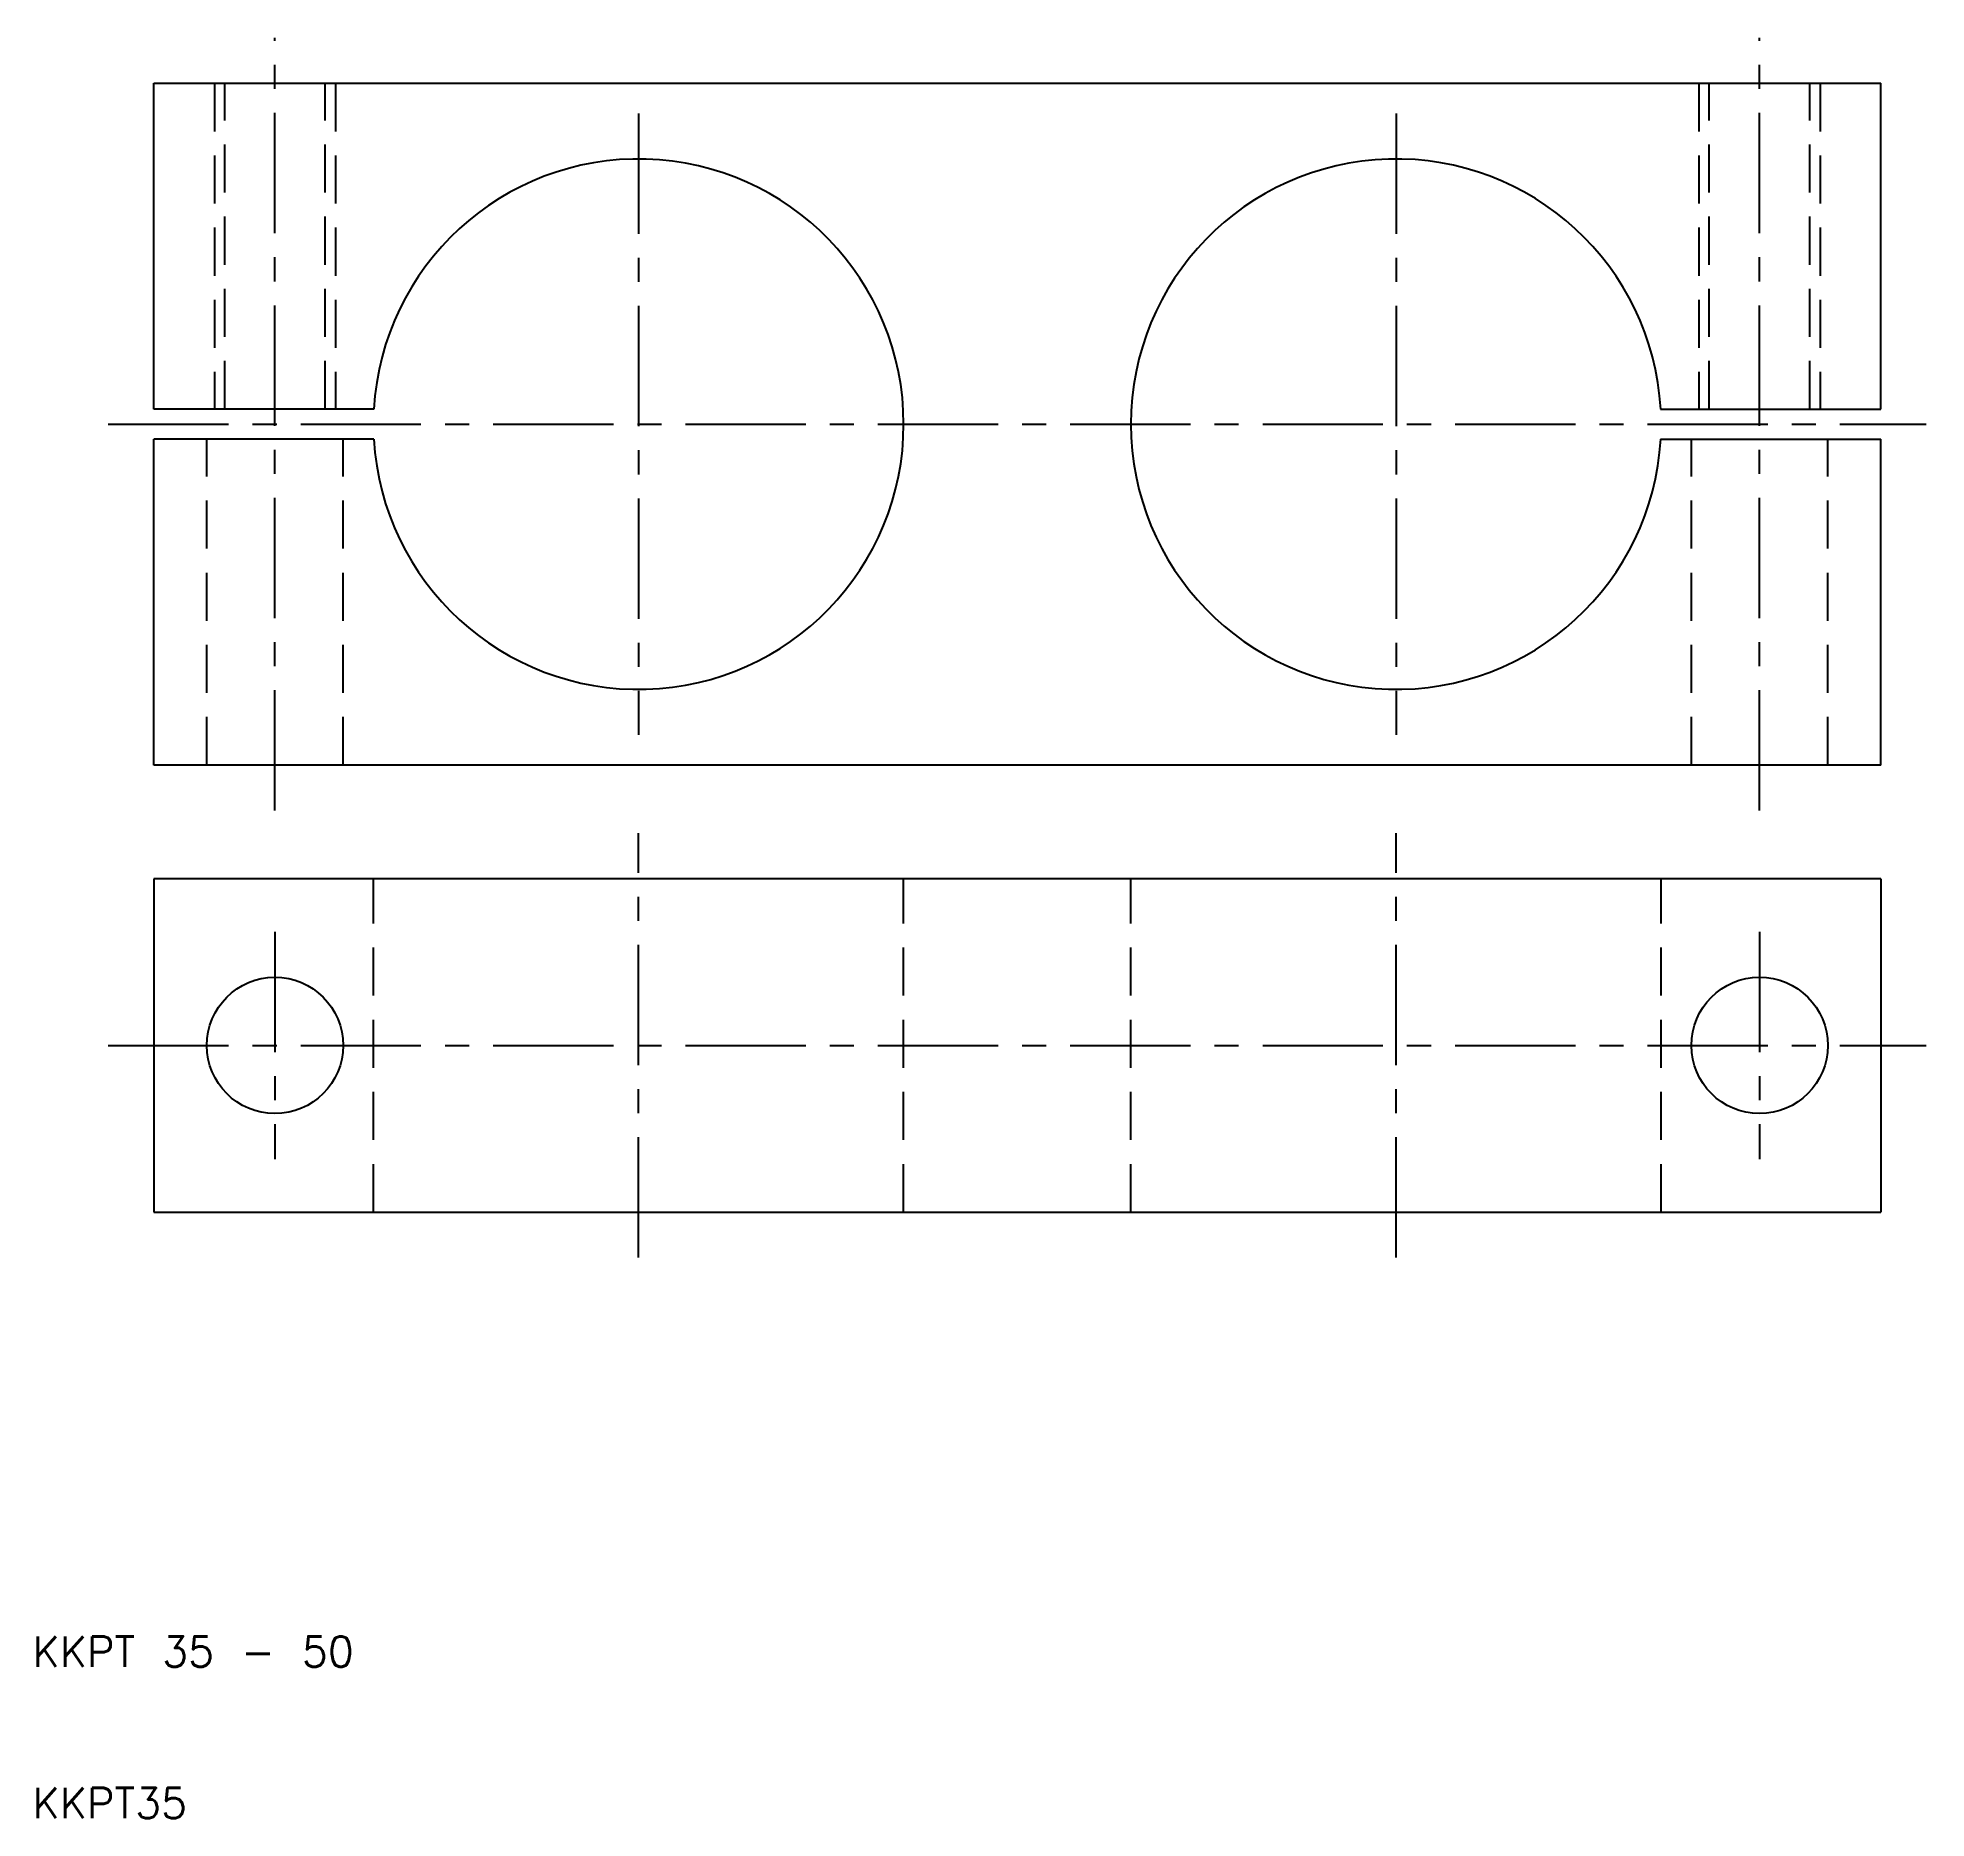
# Model space of a CAD drawing. Extents: x 10 to 135, y 10 to 128.
import ezdxf

# ---------------------------------------------------------------- set-up
doc = ezdxf.new("R2010")
doc.units = 0
doc.header["$LTSCALE"] = 0.25
doc.linetypes.add('CENTER', pattern=[50.8, 31.75, -6.35, 6.35, -6.35])
doc.linetypes.add('DASHED', pattern=[19.05, 12.7, -6.35])
doc.layers.get('0').update_dxf_attribs({"linetype": 'CONTINUOUS'})
doc.layers.add('CENTER', color=1, linetype='CENTER')
doc.styles.get("Standard").update_dxf_attribs({"font": 'txt.shx', "bigfont": 'extfont.shx'})

msp = doc.modelspace()

# ---------------------------------------------------------------- linework, layer by layer
for p, q in [((18, 124.5), (132, 124.5)), ((18, 103), (18, 124.5)), ((132, 103), (132, 124.5)), ((32.53, 103), (18, 103)), ((117.47, 103), (132, 103)), ((32.53, 101), (18, 101)), ((18, 79.5), (18, 101)), ((117.47, 101), (132, 101)), ((132, 79.5), (132, 101)), ((132, 79.5), (18, 79.5)), ((132, 72), (18, 72)), ((18, 72), (18, 50)), ((132, 72), (132, 50)), ((18, 50), (132, 50))]:
    msp.add_line(p, q)
at = {"color": 3, "linetype": 'DASHED'}
for p, q in [((22, 124.5), (22, 103)), ((22.68, 103), (22.68, 124.5)), ((29.32, 103), (29.32, 124.5)), ((30, 124.5), (30, 103)), ((120, 124.5), (120, 103)), ((120.68, 103), (120.68, 124.5)), ((127.32, 103), (127.32, 124.5)), ((128, 124.5), (128, 103)), ((21.5, 79.5), (21.5, 101)), ((30.5, 79.5), (30.5, 101)), ((119.5, 79.5), (119.5, 101)), ((128.5, 79.5), (128.5, 101)), ((32.5, 50), (32.5, 72)), ((67.5, 50), (67.5, 72)), ((82.5, 50), (82.5, 72)), ((117.5, 50), (117.5, 72))]:
    msp.add_line(p, q, dxfattribs=at)
for centre in [(26, 61), (124, 61)]:
    msp.add_circle(centre, 4.5)
for centre, start, end in [((50, 102), 183.2758, 176.7242), ((100, 102), 3.2758, 356.7242)]:
    msp.add_arc(centre, 17.5, start, end)
at = {"layer": 'CENTER', "color": 1, "linetype": 'CENTER'}
for p, q in [((26, 76.5), (26, 127.5)), ((124, 76.5), (124, 127.5)), ((50, 122.5), (50, 81.5)), ((100, 122.5), (100, 81.5)), ((15, 102), (135, 102)), ((50, 47), (50, 75)), ((100, 47), (100, 75)), ((26, 68.5), (26, 53.5)), ((124, 68.5), (124, 53.5)), ((15, 61), (135, 61))]:
    msp.add_line(p, q, dxfattribs=at)

# ---------------------------------------------------------------- texts
for s, p in [('KKPT 35 - 50', (10, 20)), ('KKPT35', (10, 10))]:
    msp.add_text(s, height=2).set_placement(p)

doc.saveas('drawing.dxf')
